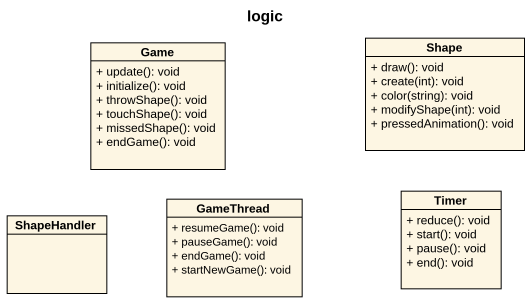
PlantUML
@startuml
title logic
hide circle
hide empty members
skinparam classAttributeIconSize 0
class Game {
  + update(): void
  + initialize(): void
  + throwShape(): void
  + touchShape(): void
  + missedShape(): void
  + endGame(): void
}
class Shape {
  + draw(): void
  + create(int): void
  + color(string): void
  + modifyShape(int): void
  + pressedAnimation(): void
}
class ShapeHandler
class GameThread {
  + resumeGame(): void
  + pauseGame(): void
  + endGame(): void
  + startNewGame(): void
}
class Timer {
  + reduce(): void
  + start(): void
  + pause(): void
  + end(): void
}
@enduml
